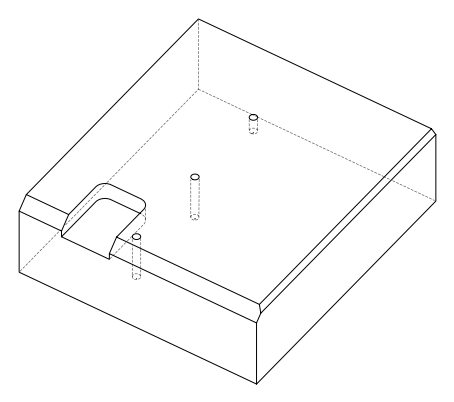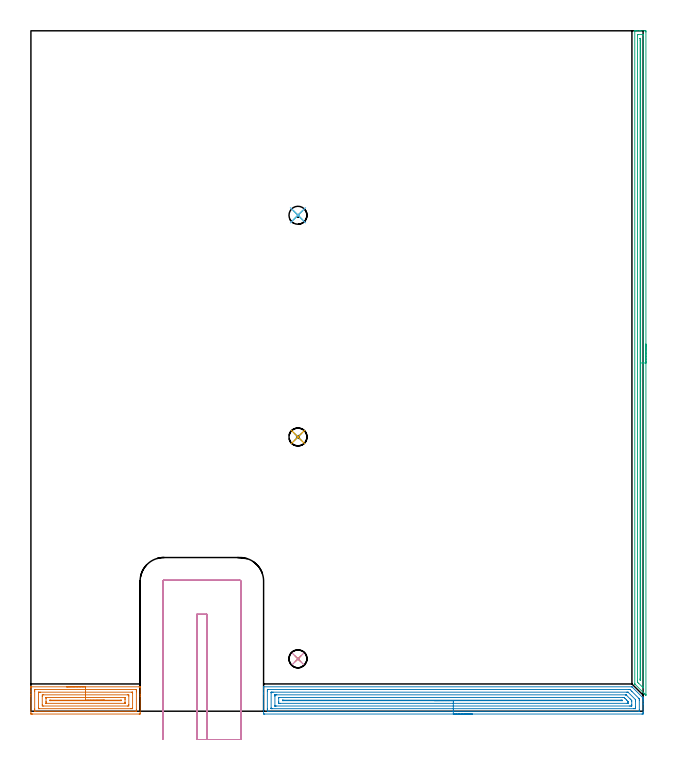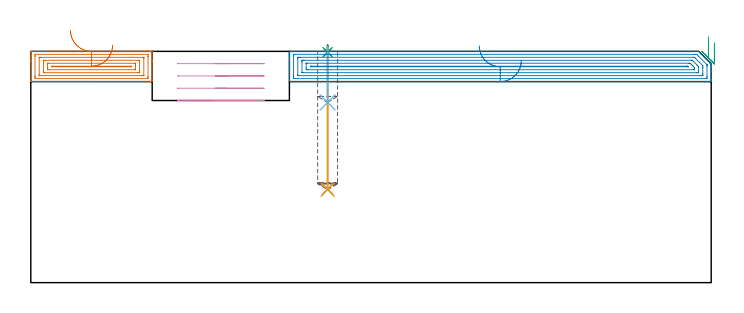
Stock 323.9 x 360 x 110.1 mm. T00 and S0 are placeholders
(PLAN: 10 operations, 3 tool changes, 25.2 min)
(1 SPOT_DRILL | STEP1POCKET | NXT0321_9005460120000 | 0.03 min | 2 mm3)
(2 SPOT_DRILL_1 | STEP1POCKET_1 | NXT0321_9005460120000 | 0.03 min | 1 mm3)
(3 SPOT_DRILL_2 | STEP1POCKET_2 | NXT0321_9005460120000 | 0.03 min | 1 mm3)
(4 DRILL_BLIND_HOLE_INTO_CENTER | STEP1POCKET | UGT0301_490 | 0.27 min | 4488 mm3)
(5 DRILL_BLIND_HOLE_INTO_CENTER_1 | STEP1POCKET_1 | UGT0301_490 | 0.27 min | 4516 mm3)
(6 DRILL_BLIND_HOLE_INTO_CENTER_2 | STEP1POCKET_2 | UGT0301_490 | 0.11 min | 1579 mm3)
(7 AREA_MILL | FG_CHAMFER_SURFACE | UGT0205_001 | 2.96 min | 6728 mm3)
(8 AREA_MILL_1 | FG_CHAMFER_SURFACE_1 | UGT0205_001 | 9.76 min | 21558 mm3)
(9 AREA_MILL_2 | FG_CHAMFER_SURFACE_2 | UGT0205_001 | 8.52 min | 6048 mm3)
(10 MILL_SLOT | SLOT_PARTIAL_RECTANGULAR | UGT0201_106 | Follow Part, ap 6, ae 75% | 3.26 min | 121202 mm3)
(TOOL NXT0321_9005460120000 | NC Spot Drill, 142deg, 12mm, Carbide, Uncoated | D12 PA142 FL30 Z2)
(TOOL UGT0301_490 | Carbide Drill 9.5 mm | D9.5 PA118 FL81 Z2)
(TOOL UGT0205_001 | Chamfer Mill 20 x 3 x 45 deg. | D20 FL50 Z2)
(TOOL UGT0201_106 | End Mill 24 mm | D24 FL25 Z2)
(OP 1 SPOT_DRILL)
G17 G21 G94 G90
T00 M6
G54
G17 G0 G90 X141.3 Y27.7 S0 M3
G43 Z120.1 H0
G94 G81 G98 Z109.691 F250. R113.1
G80
M5
M2
(OP 2 SPOT_DRILL_1)
G17 G21 G94 G90
T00 M6
G54
G17 G0 G90 X141.3 Y145.1 S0 M3
G43 Z120.1 H0
G94 G81 G98 Z109.691 F250. R113.1
G80
M5
M2
(OP 3 SPOT_DRILL_2)
G17 G21 G94 G90
T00 M6
G54
G17 G0 G90 X141.3 Y262.4 S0 M3
G43 Z120.1 H0
G94 G81 G98 Z109.691 F250. R113.1
G80
M5
M2
(OP 4 DRILL_BLIND_HOLE_INTO_CENTER)
G17 G21 G94 G90
T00 M6
G54
G17 G0 G90 X141.3 Y27.7 S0 M3
G43 Z120.1 H0
G94 G81 G98 Z44.6 F250. R112.1
G80
M5
M2
(OP 5 DRILL_BLIND_HOLE_INTO_CENTER_1)
G17 G21 G94 G90
T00 M6
G54
G17 G0 G90 X141.3 Y145.1 S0 M3
G43 Z120.1 H0
G94 G81 G98 Z44.2 F250. R112.1
G80
M5
M2
(OP 6 DRILL_BLIND_HOLE_INTO_CENTER_2)
G17 G21 G94 G90
T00 M6
G54
G17 G0 G90 X141.3 Y262.4 S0 M3
G43 Z120.1 H0
G94 G81 G98 Z85.8 F250. R112.1
G80
M5
M2
(OP 7 AREA_MILL)
G17 G21 G94 G90
T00 M6
G54
G17 G0 G90 X18.9 Y12.897 S1061 M3
G43 Z120.1 H0
Z120.097
G94 G1 X18.938 Z119.225 F250.
X19.052 Z118.36
X19.241 Z117.509
X19.503 Z116.677
X19.837 Z115.871
X20.24 Z115.097
X20.708 Z114.361
X21.24 Z113.669
X21.829 Z113.026
X22.472 Z112.436
X23.164 Z111.905
X23.9 Z111.437
X24.674 Z111.034
X25.48 Z110.7
X26.312 Z110.438
X27.163 Z110.249
X28.028 Z110.135
X28.9 Z110.097
X57.275
X57.704 Y12.896 Z110.096
X57.718 Y12.895 Z110.095
X57.743 Y12.894 Z110.092
X57.792 Y12.885 Z110.078
X57.794 Y12.883 Z110.076
X57.8 Y12.739 Z109.936
Y12.7 Z109.898
Y8.642 Z105.84
Y7.918 Z105.112
Y-0.96 Z96.236
X57.797 Y-1.325 Z95.871
X57.79 Y-1.491 Z95.705
X57.623 Y-1.499 Z95.699
X57.275 Y-1.5 Z95.7
X0.731 Y-1.499 Z95.701
X0.525 Y-1.498 Z95.702
X0.007 Y-1.491 Z95.705
X0.003 Y-1.482 Z95.714
X0. Y-0.96 Z96.236
Y7.918 Z105.112
Y8.642 Z105.84
Y8.806 Z106.003
Y10.581 Z107.778
Y12.7 Z109.898
Y12.739 Z109.936
X0.006 Y12.883 Z110.076
X0.008 Y12.885 Z110.078
X0.057 Y12.894 Z110.092
X0.097 Y12.896 Z110.096
X28.9 Y12.897 Z110.097
Y11.483 Z108.683
X55.501 Y11.482 Z108.682
X55.79 Y11.469 Z108.669
X55.797 Y11.173 Z108.373
X55.8 Y10.581 Z107.781
Y10.282 Z107.482
Y0.816 Z98.016
X55.798 Y0.518 Z97.718
X55.79 Y-0.072 Z97.128
X55.514 Y-0.085 Z97.115
X55.501
X2.299
X2.01 Y-0.072 Z97.128
X2.003 Y0.224 Z97.424
X2. Y0.816 Z98.016
Y1.115 Z98.315
Y10.581 Z107.781
X2.001 Y10.879 Z108.079
X2.01 Y11.469 Z108.669
X2.286 Y11.482 Z108.682
X2.299
X28.9 Y11.483 Z108.683
Y10.068 Z107.268
X53.354
X53.728 Y10.066 Z107.266
X53.78 Y10.064 Z107.264
X53.788 Y10.063 Z107.263
X53.793 Y10.006 Z107.206
X53.798 Y9.91 Z107.11
X53.8 Y9.766 Z106.966
Y9.693 Z106.893
X53.799 Y1.559 Z98.759
X53.793 Y1.415 Z98.615
X53.788 Y1.334 Z98.534
X53.774 Y1.332 Z98.532
X53.728 Y1.331 Z98.531
X53.216 Y1.329 Z98.529
X52.841 Y1.328 Z98.528
X4.446 Y1.329 Z98.529
X4.072 Y1.33 Z98.53
X4.02 Y1.333 Z98.533
X4.012 Y1.334 Z98.534
X4.007 Y1.391 Z98.591
X4.002 Y1.487 Z98.687
X4. Y1.775 Z98.975
X4.001 Y9.838 Z107.038
X4.007 Y9.982 Z107.182
X4.012 Y10.063 Z107.263
X4.026 Y10.064 Z107.264
X4.072 Y10.066 Z107.266
X4.584 Y10.068 Z107.268
X4.959
X28.9
Y8.654 Z105.854
X51.219
X51.79 Y8.645 Z105.845
X51.8 Y8.073 Z105.273
Y3.479 Z100.679
X51.793 Y2.753 Z99.953
X51.068 Y2.743 Z99.943
X6.581
X6.01 Y2.752 Z99.952
X6. Y3.324 Z100.524
Y7.918 Z105.118
X6.007 Y8.644 Z105.844
X6.732 Y8.654 Z105.854
X28.9
Y7.24 Z104.44
X49.504
X49.644 Y7.238 Z104.438
X49.755 Y7.235 Z104.435
X49.785 Y7.233 Z104.433
X49.79 Y7.226 Z104.426
X49.793 Y7.199 Z104.399
X49.797 Y7.03 Z104.23
X49.8 Y6.524 Z103.724
Y6.142 Z103.342
Y4.748 Z101.948
X49.799 Y4.367 Z101.567
X49.797 Y4.24 Z101.44
X49.793 Y4.178 Z101.378
X49.791 Y4.167 Z101.367
X49.772 Y4.164 Z101.364
X49.713 Y4.161 Z101.361
X49.503 Y4.158 Z101.358
X8.296 Y4.157 Z101.357
X8.156 Y4.159 Z101.359
X8.045 Y4.162 Z101.362
X8.015 Y4.164 Z101.364
X8.01 Y4.171 Z101.371
X8.007 Y4.198 Z101.398
X8.003 Y4.367 Z101.567
X8. Y4.873 Z102.073
Y5.255 Z102.455
Y6.648 Z103.848
X8.001 Y7.03 Z104.23
X8.003 Y7.157 Z104.357
X8.007 Y7.219 Z104.419
X8.009 Y7.23 Z104.43
X8.028 Y7.233 Z104.433
X8.087 Y7.236 Z104.436
X8.297 Y7.239 Z104.439
X28.9 Y7.24 Z104.44
Y5.826 Z103.026
X47.521 Y5.825 Z103.025
X47.648 Y5.824 Z103.024
X47.732 Y5.821 Z103.021
X47.79 Y5.818 Z103.018
X47.793 Y5.791 Z102.991
X47.795 Y5.698 Z102.898
X47.793 Y5.606 Z102.806
X47.791 Y5.584 Z102.784
X47.773 Y5.578 Z102.778
X47.521 Y5.575 Z102.775
X47.204 Y5.572 Z102.772
X10.279
X10.152 Y5.573 Z102.773
X10.067 Y5.575 Z102.775
X10.01 Y5.578 Z102.778
X10.007 Y5.606 Z102.806
X10.005 Y5.698 Z102.898
X10.007 Y5.791 Z102.991
X10.009 Y5.813 Z103.013
X10.027 Y5.819 Z103.019
X10.279 Y5.822 Z103.022
X10.596 Y5.825 Z103.025
X28.9 Y5.826 Z103.026
X29.772 Z103.064
X30.636 Z103.178
X31.488 Z103.366
X32.32 Z103.629
X33.126 Z103.963
X33.9 Z104.365
X34.636 Z104.834
X35.328 Z105.365
X35.971 Z105.955
X36.56 Z106.598
X37.091 Z107.29
X37.56 Z108.026
X37.963 Z108.8
X38.297 Z109.606
X38.559 Z110.438
X38.748 Z111.289
X38.862 Z112.154
X38.9 Z113.026
G0 Z120.1
M5
M2
(OP 8 AREA_MILL_1)
G17 G21 G94 G90
T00 M6
G54
G17 G0 G90 X233.5 Y-1.5 S1061 M3
G43 Z120.1 H0
Z105.7
G94 G1 X233.462 Z104.828 F250.
X233.348 Z103.964
X233.159 Z103.112
X232.897 Z102.28
X232.563 Z101.474
X232.16 Z100.7
X231.692 Z99.964
X231.16 Z99.272
X230.571 Z98.629
X229.928 Z98.04
X229.236 Z97.508
X228.5 Z97.04
X227.726 Z96.637
X226.92 Z96.303
X226.088 Z96.041
X225.237 Z95.852
X224.372 Z95.738
X223.5 Z95.7
X123.688
X123.336 Y-1.496 Z95.702
X123.11 Y-1.491 Z95.706
X123.1 Y-1.261 Z95.936
Y8.808 Z106.002
Y9.412 Z106.61
Y9.695 Z106.892
Y11.471 Z108.666
Y12.037 Z109.236
Y12.359 Z109.558
Y12.555 Z109.754
X123.107 Y12.871 Z110.062
X123.11 Y12.897 Z110.088
X123.242 Y12.9 Z110.1
X317.965
X317.995 Y12.894 Z110.092
X318.028 Y12.873 Z110.072
X323.758 Y7.143 Z104.341
X323.868 Y7.032 Z104.232
X323.893 Y7.007 Z104.207
X323.895 Y6.999 Z104.199
X323.9 Y6.953 Z104.153
Y6.144 Z103.343
Y5.822 Z103.021
Y5.256 Z102.452
Y4.085 Z101.282
Y3.48 Z100.674
Y-0.656 Z96.54
X323.898 Y-0.959 Z96.238
X323.892 Y-1.491 Z95.706
X323.849 Y-1.494 Z95.703
X323.312 Y-1.5 Z95.7
X223.5
Y-0.086 Z97.114
X125.47 Y-0.085 Z97.115
X125.11 Y-0.071 Z97.129
X125.103 Y0.295 Z97.495
X125.101 Y0.817 Z98.017
X125.1 Y1.185 Z98.385
X125.101 Y10.583 Z107.783
X125.102 Y10.95 Z108.15
X125.11 Y11.471 Z108.671
X125.456 Y11.485 Z108.685
X125.47
X316.183
X316.967 Y11.471 Z108.671
X317.074 Y11.371 Z108.571
X317.867 Y10.583 Z107.783
X317.965 Y10.485 Z107.685
X321.724 Y6.725 Z103.925
X321.82 Y6.628 Z103.828
X321.865 Y6.578 Z103.778
X321.885 Y6.554 Z103.754
X321.89 Y6.512 Z103.712
X321.896 Y6.144 Z103.344
X321.9 Y5.776 Z102.976
X321.899 Y0.817 Z98.017
X321.898 Y0.45 Z97.65
X321.89 Y-0.071 Z97.129
X321.544 Y-0.085 Z97.115
X321.53
X223.5 Y-0.086 Z97.114
Y1.329 Z98.529
X127.63
X127.252 Y1.331 Z98.531
X127.128 Y1.334 Z98.534
X127.114 Y1.335 Z98.535
X127.109 Y1.371 Z98.571
X127.104 Y1.452 Z98.652
X127.101 Y1.553 Z98.753
X127.1 Y1.705 Z98.905
X127.101 Y9.695 Z106.895
X127.102 Y9.845 Z107.045
X127.11 Y9.998 Z107.198
X127.12 Y10.065 Z107.265
X127.159 Y10.067 Z107.267
X127.252 Y10.069 Z107.269
X127.766 Y10.071 Z107.271
X128.144
X315.292
X315.808 Y10.069 Z107.269
X315.899 Y10.066 Z107.266
X315.918 Y10.065 Z107.265
X315.969 Y10.021 Z107.221
X316.056 Y9.94 Z107.14
X316.183 Y9.818 Z107.018
X319.748 Y6.252 Z103.452
X319.85 Y6.144 Z103.344
X319.884 Y6.105 Z103.305
X319.89 Y6.067 Z103.267
X319.897 Y5.995 Z103.195
X319.9 Y5.256 Z102.456
Y5.104 Z102.304
Y2.441 Z99.641
X319.899 Y1.705 Z98.905
X319.898 Y1.555 Z98.755
X319.89 Y1.402 Z98.602
X319.88 Y1.335 Z98.535
X319.841 Y1.333 Z98.533
X319.748 Y1.331 Z98.531
X319.234 Y1.329 Z98.529
X318.856
X223.5
Y2.743 Z99.943
X129.775
X129.159 Y2.745 Z99.945
X129.125 Y2.747 Z99.947
X129.111 Y2.749 Z99.949
X129.109 Y2.765 Z99.965
X129.104 Y2.857 Z100.057
X129.101 Y3.043 Z100.243
X129.1 Y7.92 Z105.12
X129.102 Y8.331 Z105.531
X129.106 Y8.537 Z105.737
X129.11 Y8.638 Z105.838
X129.116 Y8.651 Z105.851
X129.137 Y8.653 Z105.853
X129.187 Y8.655 Z105.855
X129.926 Y8.657 Z105.857
X130.077
X314.551
X314.736 Y8.656 Z105.856
X314.829 Y8.653 Z105.853
X314.873 Y8.65 Z105.85
X314.897 Y8.643 Z105.843
X314.943 Y8.599 Z105.799
X315.292 Y8.258 Z105.458
X317.074 Y6.477 Z103.677
X317.403 Y6.144 Z103.344
X317.73 Y5.809 Z103.009
X317.89 Y5.628 Z102.828
X317.894 Y5.527 Z102.727
X317.9 Y5.322 Z102.522
Y3.48 Z100.68
X317.898 Y3.069 Z100.269
X317.894 Y2.863 Z100.063
X317.89 Y2.762 Z99.962
X317.884 Y2.749 Z99.949
X317.863 Y2.747 Z99.947
X317.813 Y2.745 Z99.945
X317.074 Y2.743 Z99.943
X316.923
X223.5
Y4.157 Z101.357
X131.92
X131.708 Y4.159 Z101.359
X131.496 Y4.163 Z101.363
X131.11 Y4.173 Z101.373
X131.107 Y4.368 Z101.568
X131.101 Y4.974 Z102.174
Y7.032 Z104.232
X131.103 Y7.183 Z104.383
X131.106 Y7.22 Z104.42
X131.109 Y7.234 Z104.434
X131.144 Y7.236 Z104.436
X131.284 Y7.241 Z104.441
X131.496 Y7.243 Z104.443
X313.298
X313.509 Y7.242 Z104.442
X313.721 Y7.238 Z104.438
X313.855 Y7.235 Z104.435
X313.926 Y7.169 Z104.369
X314.068 Y7.032 Z104.232
X314.401 Y6.701 Z103.901
X314.958 Y6.144 Z103.344
X315.292 Y5.809 Z103.009
X315.835 Y5.256 Z102.456
X315.89 Y5.178 Z102.378
X315.894 Y5.104 Z102.304
X315.898 Y4.953 Z102.153
X315.9 Y4.65 Z101.85
Y4.368 Z101.568
X315.897 Y4.217 Z101.417
X315.894 Y4.18 Z101.38
X315.891 Y4.166 Z101.366
X315.856 Y4.164 Z101.364
X315.716 Y4.159 Z101.359
X315.504 Y4.157 Z101.357
X223.5
Y5.571 Z102.771
X133.491
X133.173 Y5.573 Z102.773
X133.129 Y5.575 Z102.775
X133.112 Y5.578 Z102.778
X133.11 Y5.585 Z102.785
X133.103 Y5.643 Z102.843
X133.108 Y5.8 Z103.
X133.11 Y5.821 Z103.021
X133.142 Y5.824 Z103.024
X133.232 Y5.826 Z103.026
X133.491 Y5.828 Z103.028
X133.807 Y5.829 Z103.029
X312.043
X312.359 Y5.828 Z103.028
X312.618 Y5.826 Z103.026
X312.747 Y5.822 Z103.022
X312.822 Y5.818 Z103.018
X312.864 Y5.78 Z102.98
X312.949 Y5.698 Z102.898
X313.03 Y5.614 Z102.814
X313.06 Y5.581 Z102.781
X313.005 Y5.578 Z102.778
X312.877 Y5.575 Z102.775
X312.618 Y5.572 Z102.772
X312.302 Y5.571 Z102.771
X311.986
X223.5
X222.628 Z102.809
X221.764 Z102.923
X220.912 Z103.112
X220.08 Z103.374
X219.274 Z103.708
X218.5 Z104.111
X217.764 Z104.58
X217.072 Z105.111
X216.429 Z105.7
X215.84 Z106.343
X215.309 Z107.035
X214.84 Z107.771
X214.437 Z108.545
X214.103 Z109.351
X213.841 Z110.183
X213.652 Z111.035
X213.538 Z111.9
X213.5 Z112.771
G0 Z120.1
M5
M2
(OP 9 AREA_MILL_2)
G17 G21 G94 G90
T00 M6
G54
G17 G0 G90 X325.4 Y194.25 S1061 M3
G43 Z120.1 H0
Z114.2
G94 G1 Y194.212 Z113.328 F250.
Y194.098 Z112.463
Y193.909 Z111.612
Y193.647 Z110.78
Y193.313 Z109.974
Y192.91 Z109.2
Y192.442 Z108.464
Y191.91 Z107.772
Y191.321 Z107.129
Y190.678 Z106.54
Y189.986 Z106.008
Y189.25 Z105.54
Y188.476 Z105.137
Y187.67 Z104.803
Y186.838 Z104.541
Y185.987 Z104.352
Y185.122 Z104.238
Y184.25 Z104.2
Y8.635
X325.398 Y8.597 Z104.198
X325.393 Y8.508 Z104.196
X325.381 Y8.514 Z104.208
X325.225 Y8.674 Z104.372
X325.069 Y8.829 Z104.526
X324.919 Y8.98 Z104.679
X324.779 Y9.12 Z104.819
X324.632 Y9.266 Z104.963
X324.493 Y9.406 Z105.105
X324.332 Y9.567 Z105.266
X324.196 Y9.702 Z105.4
X324.066 Y9.833 Z105.532
X319.734 Y14.165 Z109.865
X319.537 Y14.365 Z110.059
X319.504 Y14.405 Z110.09
X319.5 Y14.481 Z110.1
Y359.827
X319.502 Y359.99 Z110.088
X319.626 Y359.997 Z109.966
X319.758 Y360. Z109.842
X320.026 Z109.574
X320.704 Z108.89
X321.916 Z107.68
X322.45 Z107.144
X324.802 Z104.795
X325.069 Y359.996 Z104.528
X325.393 Y359.99 Z104.204
X325.397 Y359.715 Z104.202
X325.399 Y359.38 Z104.201
X325.4 Y184.25 Z104.2
X323.986 Z105.614
X323.985 Y12.694 Z105.615
X323.984 Y12.498 Z105.616
X323.981 Y12.4 Z105.619
X323.979 Y12.386 Z105.621
X323.975 Z105.625
X323.943 Y12.415 Z105.657
X323.656 Y12.694 Z105.944
X321.577 Y14.773 Z108.023
X320.977 Y15.375 Z108.623
X320.937 Y15.422 Z108.663
X320.921 Y15.444 Z108.679
X320.919 Y15.461 Z108.681
X320.916 Y15.545 Z108.684
X320.915 Y15.714 Z108.685
X320.914 Y16.054 Z108.686
X320.915 Y357.593 Z108.685
X320.917 Y357.932 Z108.683
X320.919 Y357.973 Z108.681
X320.92 Y357.986 Z108.68
X320.941 Y357.99 Z108.659
X321.047 Y357.996 Z108.553
X321.18 Y357.999 Z108.42
X323.798 Y358. Z105.802
X323.942 Y357.996 Z105.658
X323.972 Y357.992 Z105.628
X323.979 Y357.989 Z105.621
X323.982 Y357.979 Z105.618
X323.984 Y357.946 Z105.616
X323.986 Y357.808 Z105.614
Y357.593
Y184.25
X322.572 Z107.028
X322.571 Y17.038 Z107.029
X322.566 Y16.269 Z107.034
Y16.259
X322.539 Y16.269 Z107.061
X322.45 Y16.355 Z107.15
X322.356 Y16.456 Z107.244
X322.335 Y16.494 Z107.265
X322.332 Y16.623 Z107.268
X322.33 Y16.789 Z107.27
X322.328 Y17.286 Z107.272
Y355.036
X322.329 Y355.806 Z107.271
X322.331 Y355.928 Z107.269
X322.334 Y355.97 Z107.266
X322.337 Y355.99 Z107.263
X322.356 Y355.992 Z107.244
X322.45 Y355.996 Z107.15
X322.513 Y355.994 Z107.087
X322.558 Y355.991 Z107.042
X322.565 Y355.929 Z107.035
X322.568 Y355.806 Z107.032
X322.57 Y355.682 Z107.03
X322.572 Y354.912 Z107.028
Y184.25
Y183.378 Z107.066
Y182.514 Z107.18
Y181.662 Z107.369
Y180.83 Z107.631
Y180.024 Z107.965
Y179.25 Z108.368
Y178.514 Z108.837
Y177.822 Z109.368
Y177.179 Z109.957
Y176.59 Z110.601
Y176.059 Z111.293
Y175.59 Z112.028
Y175.187 Z112.802
Y174.853 Z113.608
Y174.591 Z114.44
Y174.402 Z115.292
Y174.288 Z116.157
Y174.25 Z117.028
G0 Z120.1
M5
M2
(OP 10 MILL_SLOT)
G17 G21 G94 G90
T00 M6
G54
G17 G0 G90 X93.1 Y-15. S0 M3
G43 Z120.1 H0
Z104.25
G94 G1 Y-12. F250.
Y51.3 F500.
X87.8
Y-12.
Y-15. F250.
X111.1
Y-12.
Y68.8 F500.
G3 X110.6 Y69.3 R0.5
G1 X70.3
G3 X69.8 Y68.8 R0.5
G1 Y-12.
Y-15. F250.
G0 X93.1 Z98.4
G1 Y-12.
Y51.3 F500.
X87.8
Y-12.
Y-15. F250.
X111.1
Y-12.
Y68.8 F500.
G3 X110.6 Y69.3 R0.5
G1 X70.3
G3 X69.8 Y68.8 R0.5
G1 Y-12.
Y-15. F250.
G0 X93.1 Z92.55
G1 Y-12.
Y51.3 F500.
X87.8
Y-12.
Y-15. F250.
X111.1
Y-12.
Y68.8 F500.
G3 X110.6 Y69.3 R0.5
G1 X70.3
G3 X69.8 Y68.8 R0.5
G1 Y-12.
Y-15. F250.
G0 X93.1 Z86.7
G1 Y-12.
Y51.3 F500.
X87.8
Y-12.
Y-15. F250.
X111.1
Y-12.
Y68.8 F500.
G3 X110.6 Y69.3 R0.5
G1 X70.3
G3 X69.8 Y68.8 R0.5
G1 Y-12.
Y-15. F250.
G0 Z120.1
M5
M2
